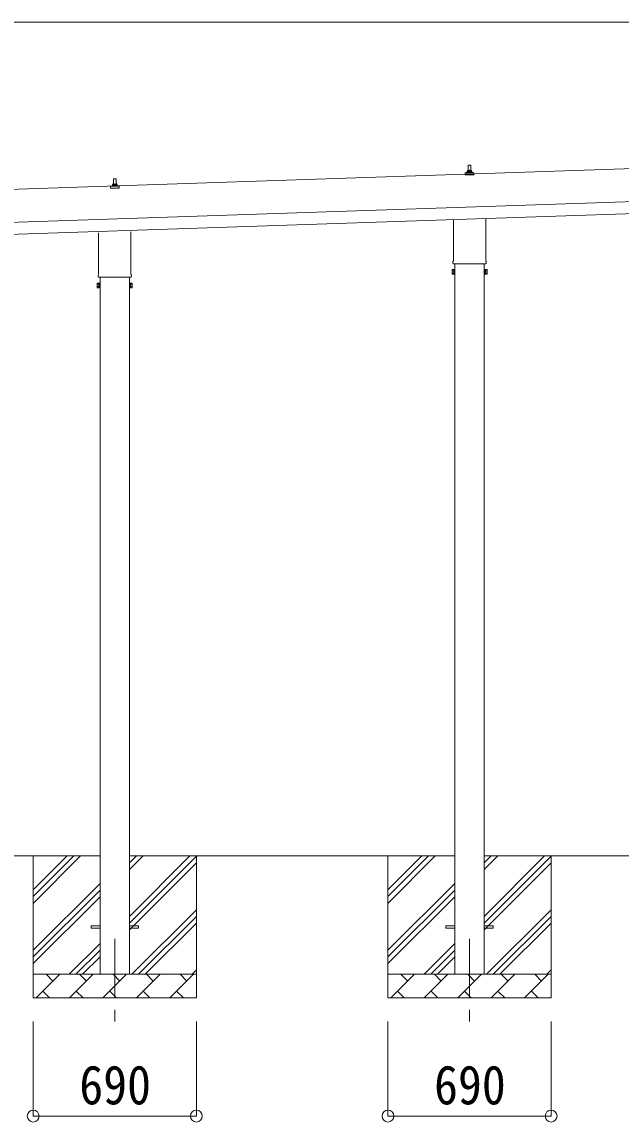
# Model space of a CAD drawing. Units: millimetres at full size, sheet at 1:50. Extents: x -14053 to 14053, y -9700 to 9700.
# Drawn here: x 6844 to 9377, y -6513 to -1865 of the extents above; entities that cross this region are included whole.
import ezdxf
from ezdxf.enums import TextEntityAlignment as Align

# ---------------------------------------------------------------- set-up
doc = ezdxf.new("R2010")
doc.units = ezdxf.units.MM
doc.header["$LTSCALE"] = 50
doc.header["$PDMODE"] = 32
doc.header["$PDSIZE"] = 50
doc.linetypes.add('CHAIN1', pattern=[8, 5, -1, 1, -1])
for name, color, linetype, lineweight in [('0-1_Defpoints', 7, 'CHAIN1', 9), ('0-2_TEXT1', 4, 'Continuous', 9), ('0-3_SHAPE', 7, 'Continuous', 9), ('0-8_TABLE1', 6, 'Continuous', 9)]:
    doc.layers.add(name, color=color, linetype=linetype, lineweight=lineweight)
doc.styles.add('ＭＳ ゴシック', font='')
doc.styles.get('ＭＳ ゴシック').set_extended_font_data('MS Gothic')

msp = doc.modelspace()

# ---------------------------------------------------------------- linework, layer by layer
at = {"layer": '0-1_Defpoints'}
for p, q in [((7236.51, -5738.7), (7236.51, -6087.7)), ((8736.51, -5738.7), (8736.51, -6087.7))]:
    msp.add_line(p, q, dxfattribs=at)
at = {"layer": '0-2_TEXT1'}
for p, q in [((9432.4, -2483.78), (3540.29, -2680.18)), ((8718.26, -2509.94), (8718.26, -2502.22)), ((8754.76, -2509.94), (8718.26, -2509.94)), ((8718.64, -2501.44), (8754.38, -2501.44)), ((8719.02, -2501.25), (8725.75, -2499.62)), ((8726.13, -2499.44), (8746.89, -2499.44)), ((8726.51, -2498.65), (8726.51, -2494.44)), ((8727.51, -2494.44), (8745.51, -2494.44)), ((8730.51, -2494.44), (8731.24, -2470.91)), ((8732.24, -2469.94), (8740.78, -2469.94)), ((8741.78, -2470.91), (8742.51, -2494.44)), ((8746.51, -2498.65), (8746.51, -2494.44)), ((8754, -2501.25), (8747.27, -2499.62)), ((8754.76, -2509.94), (8754.76, -2502.22)), ((7219.02, -2557.92), (7225.75, -2556.29)), ((7226.13, -2556.1), (7246.89, -2556.1)), ((7226.51, -2555.32), (7226.51, -2551.1)), ((7227.51, -2551.1), (7245.51, -2551.1)), ((7230.51, -2551.1), (7231.24, -2527.58)), ((7232.24, -2526.6), (7240.78, -2526.6)), ((7241.78, -2527.58), (7242.51, -2551.1)), ((7246.51, -2555.32), (7246.51, -2551.1)), ((7254, -2557.92), (7247.27, -2556.29)), ((7218.26, -2566.6), (7218.26, -2558.89)), ((7254.76, -2566.6), (7218.26, -2566.6)), ((7218.64, -2558.1), (7254.38, -2558.1)), ((7254.76, -2566.6), (7254.76, -2558.89)), ((3544.95, -2820.11), (9437.07, -2623.7)), ((3546.62, -2870.08), (9438.73, -2673.68)), ((8804.81, -2694.81), (8804.81, -2873.93)), ((8668.21, -2873.93), (8668.21, -2699.36)), ((7168.21, -2930.59), (7168.21, -2756.03)), ((7304.81, -2751.47), (7304.81, -2930.59)), ((8666.51, -2882.7), (8666.51, -2877.2)), ((8806.51, -2877.2), (8806.51, -2882.7)), ((8662.51, -2912.2), (8663.27, -2910.88)), ((8662.51, -2912.2), (8662.51, -2929.2)), ((8669.51, -2910.88), (8663.27, -2910.88)), ((8669.51, -2915.79), (8663.27, -2915.79)), ((8669.51, -2925.61), (8663.27, -2925.61)), ((8804.45, -2886.2), (8668.57, -2886.2)), ((8669.51, -2930.51), (8669.51, -2910.88)), ((8669.51, -2911.5), (8672.01, -2911.5)), ((8672.01, -2910.2), (8674.01, -2910.2)), ((8672.01, -2931.2), (8672.01, -2910.2)), ((8674.01, -2886.2), (8674.01, -5888.7)), ((8674.01, -2910.2), (8674.01, -2931.2)), ((8799.01, -5888.7), (8799.01, -2886.2)), ((8801.01, -2910.2), (8799.01, -2910.2)), ((8801.01, -2931.2), (8801.01, -2910.2)), ((8803.51, -2911.5), (8801.01, -2911.5)), ((8803.51, -2910.88), (8809.75, -2910.88)), ((8803.51, -2930.51), (8803.51, -2910.88)), ((8803.51, -2915.79), (8809.75, -2915.79)), ((8803.51, -2925.61), (8809.75, -2925.61)), ((8810.51, -2912.2), (8809.75, -2910.88)), ((8810.51, -2912.2), (8810.51, -2929.2)), ((7162.51, -2968.87), (7163.27, -2967.55)), ((7162.51, -2968.87), (7162.51, -2985.87)), ((7169.51, -2967.55), (7163.27, -2967.55)), ((7169.51, -2972.46), (7163.27, -2972.46)), ((7166.51, -2939.37), (7166.51, -2933.87)), ((7304.45, -2942.87), (7168.57, -2942.87)), ((7169.51, -2987.18), (7169.51, -2967.55)), ((7169.51, -2968.17), (7172.01, -2968.17)), ((7172.01, -2966.87), (7174.01, -2966.87)), ((7172.01, -2987.87), (7172.01, -2966.87)), ((7174.01, -2942.87), (7174.01, -5888.7)), ((7174.01, -2966.87), (7174.01, -2987.87)), ((7299.01, -5888.7), (7299.01, -2942.87)), ((7301.01, -2966.87), (7299.01, -2966.87)), ((7301.01, -2987.87), (7301.01, -2966.87)), ((7303.51, -2968.17), (7301.01, -2968.17)), ((7303.51, -2967.55), (7309.75, -2967.55)), ((7303.51, -2987.18), (7303.51, -2967.55)), ((7303.51, -2972.46), (7309.75, -2972.46)), ((7306.51, -2933.87), (7306.51, -2939.37)), ((7310.51, -2968.87), (7309.75, -2967.55)), ((7310.51, -2968.87), (7310.51, -2985.87)), ((8662.51, -2929.2), (8663.27, -2930.51)), ((8669.51, -2930.51), (8663.27, -2930.51)), ((8672.01, -2929.9), (8669.51, -2929.9)), ((8674.01, -2931.2), (8672.01, -2931.2)), ((8799.01, -2931.2), (8801.01, -2931.2)), ((8801.01, -2929.9), (8803.51, -2929.9)), ((8803.51, -2930.51), (8809.75, -2930.51)), ((8810.51, -2929.2), (8809.75, -2930.51)), ((7162.51, -2985.87), (7163.27, -2987.18)), ((7169.51, -2982.27), (7163.27, -2982.27)), ((7169.51, -2987.18), (7163.27, -2987.18)), ((7172.01, -2986.57), (7169.51, -2986.57)), ((7174.01, -2987.87), (7172.01, -2987.87)), ((7299.01, -2987.87), (7301.01, -2987.87)), ((7301.01, -2986.57), (7303.51, -2986.57)), ((7303.51, -2982.27), (7309.75, -2982.27)), ((7303.51, -2987.18), (7309.75, -2987.18)), ((7310.51, -2985.87), (7309.75, -2987.18)), ((7136.51, -5693.2), (7136.51, -5684.2)), ((7136.51, -5684.2), (7174.01, -5684.2)), ((7136.51, -5693.2), (7174.01, -5693.2)), ((7299.01, -5684.2), (7336.51, -5684.2)), ((7299.01, -5693.2), (7336.51, -5693.2)), ((7336.51, -5693.2), (7336.51, -5684.2)), ((8636.51, -5693.2), (8636.51, -5684.2)), ((8636.51, -5684.2), (8674.01, -5684.2)), ((8636.51, -5693.2), (8674.01, -5693.2)), ((8799.01, -5684.2), (8836.51, -5684.2)), ((8799.01, -5693.2), (8836.51, -5693.2)), ((8836.51, -5693.2), (8836.51, -5684.2))]:
    msp.add_line(p, q, dxfattribs=at)
for centre, radius, start, end in [((8719.26, -2502.22), 1, 103.62699, 180), ((8725.51, -2498.65), 1, 283.62699, 0), ((8730.6, -2495.07), 4.13, 90, 171.17633), ((8727.51, -2495.44), 1, 90, 180), ((8732.24, -2470.94), 1, 90, 178.60509), ((8739.84, -2494.44), 4.83, 133.60282, 180), ((8733.18, -2494.44), 4.83, 0, 46.39718), ((8740.78, -2470.94), 1, 1.39491, 90), ((8742.42, -2495.07), 4.13, 8.82367, 90), ((8745.51, -2495.44), 1, 0, 90), ((8747.51, -2498.65), 1, 180, 256.37301), ((8753.76, -2502.22), 1, 0, 76.37301), ((7225.51, -2555.32), 1, 283.62699, 0), ((7230.6, -2551.74), 4.13, 90, 171.17633), ((7227.51, -2552.1), 1, 90, 180), ((7232.24, -2527.6), 1, 90, 178.60509), ((7239.84, -2551.1), 4.83, 133.60282, 180), ((7233.18, -2551.1), 4.83, 0, 46.39718), ((7240.78, -2527.6), 1, 1.39491, 90), ((7242.42, -2551.74), 4.13, 8.82367, 90), ((7245.51, -2552.1), 1, 0, 90), ((7247.51, -2555.32), 1, 180, 256.37301), ((7219.26, -2558.89), 1, 103.62699, 180), ((7253.76, -2558.89), 1, 0, 76.37301), ((8670.51, -2877.2), 4, 125.09963, 180), ((8802.51, -2877.2), 4, 0, 54.90037), ((8678.75, -2920.7), 16.24, 162.41205, 197.58795), ((8666.86, -2913.34), 4.34, 145.61575, 214.38425), ((8666.86, -2928.06), 4.34, 145.61575, 214.38425), ((8670.51, -2882.7), 4, 180, 194.47751), ((8670.51, -2882.7), 4, 194.47751, 241.04498), ((8802.51, -2882.7), 4, 298.95502, 345.52249), ((8802.51, -2882.7), 4, 345.52249, 0), ((8794.27, -2920.7), 16.24, 342.41205, 17.58795), ((8806.17, -2913.34), 4.34, 325.61575, 34.38425), ((8806.17, -2928.06), 4.34, 325.61575, 34.38425), ((7166.86, -2970), 4.34, 145.61575, 214.38425), ((7178.75, -2977.37), 16.24, 162.41205, 197.58795), ((7170.51, -2933.87), 4, 125.09963, 180), ((7170.51, -2939.37), 4, 180, 194.47751), ((7170.51, -2939.37), 4, 194.47751, 241.04498), ((7302.51, -2939.37), 4, 298.95502, 345.52249), ((7302.51, -2933.87), 4, 0, 54.90037), ((7302.51, -2939.37), 4, 345.52249, 0), ((7294.27, -2977.37), 16.24, 342.41205, 17.58795), ((7306.17, -2970), 4.34, 325.61575, 34.38425), ((7166.86, -2984.73), 4.34, 145.61575, 214.38425), ((7306.17, -2984.73), 4.34, 325.61575, 34.38425)]:
    msp.add_arc(centre, radius, start, end, dxfattribs=at)
at = {"layer": '0-3_SHAPE'}
for p, q in [((7174.01, -5388.7), (5799.01, -5388.7)), ((6891.51, -5388.7), (6891.51, -5988.7)), ((6891.51, -5532.18), (7034.99, -5388.7)), ((6891.51, -5560.46), (7063.28, -5388.7)), ((6891.51, -5588.75), (7091.56, -5388.7)), ((8674.01, -5388.7), (7299.01, -5388.7)), ((7299.01, -5417.52), (7327.83, -5388.7)), ((7299.01, -5445.81), (7356.12, -5388.7)), ((7299.01, -5643.8), (7554.11, -5388.7)), ((7299.01, -5672.08), (7581.51, -5389.58)), ((7581.51, -5388.7), (7581.51, -5988.7)), ((8391.51, -5388.7), (8391.51, -5988.7)), ((8391.51, -5532.18), (8534.99, -5388.7)), ((8391.51, -5560.46), (8563.28, -5388.7)), ((8391.51, -5588.75), (8591.56, -5388.7)), ((9833.75, -5388.7), (8799.01, -5388.7)), ((8799.01, -5417.52), (8827.83, -5388.7)), ((8799.01, -5445.81), (8856.12, -5388.7)), ((8799.01, -5643.8), (9054.11, -5388.7)), ((8799.01, -5672.08), (9081.51, -5389.58)), ((9081.51, -5388.7), (9081.51, -5988.7)), ((7299.01, -5700.37), (7581.51, -5417.87)), ((8799.01, -5700.37), (9081.51, -5417.87)), ((6891.51, -5786.74), (7174.01, -5504.24)), ((8391.51, -5786.74), (8674.01, -5504.24)), ((6891.51, -5815.02), (7174.01, -5532.52)), ((6891.51, -5843.31), (7174.01, -5560.81)), ((8391.51, -5815.02), (8674.01, -5532.52)), ((8391.51, -5843.31), (8674.01, -5560.81)), ((7308.67, -5888.7), (7581.51, -5615.86)), ((8808.67, -5888.7), (9081.51, -5615.86)), ((7336.95, -5888.7), (7581.51, -5644.14)), ((8836.95, -5888.7), (9081.51, -5644.14)), ((7365.24, -5888.7), (7581.51, -5672.42)), ((8865.24, -5888.7), (9081.51, -5672.42)), ((7044.11, -5888.7), (7174.01, -5758.8)), ((8544.11, -5888.7), (8674.01, -5758.8)), ((7072.39, -5888.7), (7174.01, -5787.08)), ((8572.39, -5888.7), (8674.01, -5787.08)), ((7100.68, -5888.7), (7174.01, -5815.37)), ((8600.68, -5888.7), (8674.01, -5815.37)), ((6891.51, -5888.7), (7581.51, -5888.7)), ((6903.67, -5988.7), (7003.67, -5888.7)), ((6975.11, -5917.25), (6946.56, -5888.7)), ((7045.09, -5988.7), (7145.09, -5888.7)), ((7116.54, -5917.25), (7087.98, -5888.7)), ((7186.51, -5988.7), (7286.51, -5888.7)), ((7257.96, -5917.25), (7229.4, -5888.7)), ((7327.93, -5988.7), (7427.93, -5888.7)), ((7399.38, -5917.25), (7370.82, -5888.7)), ((7469.35, -5988.7), (7569.35, -5888.7)), ((7540.8, -5917.25), (7512.25, -5888.7)), ((7563.23, -5888.7), (7581.51, -5870.41)), ((8391.51, -5888.7), (9081.51, -5888.7)), ((8403.67, -5988.7), (8503.67, -5888.7)), ((8475.11, -5917.25), (8446.56, -5888.7)), ((8545.09, -5988.7), (8645.09, -5888.7)), ((8616.54, -5917.25), (8587.98, -5888.7)), ((8686.51, -5988.7), (8786.51, -5888.7)), ((8757.96, -5917.25), (8729.4, -5888.7)), ((8827.93, -5988.7), (8927.93, -5888.7)), ((8899.38, -5917.25), (8870.82, -5888.7)), ((8969.35, -5988.7), (9069.35, -5888.7)), ((9040.8, -5917.25), (9012.25, -5888.7)), ((9063.23, -5888.7), (9081.51, -5870.41)), ((7581.51, -5988.7), (6891.51, -5988.7)), ((6932.22, -5960.15), (6960.77, -5988.7)), ((7073.64, -5960.15), (7102.2, -5988.7)), ((7215.06, -5960.15), (7243.62, -5988.7)), ((7356.48, -5960.15), (7385.04, -5988.7)), ((7497.91, -5960.15), (7526.46, -5988.7)), ((9081.51, -5988.7), (8391.51, -5988.7)), ((8432.22, -5960.15), (8460.77, -5988.7)), ((8573.64, -5960.15), (8602.2, -5988.7)), ((8715.06, -5960.15), (8743.62, -5988.7)), ((8856.48, -5960.15), (8885.04, -5988.7)), ((8997.91, -5960.15), (9026.46, -5988.7))]:
    msp.add_line(p, q, dxfattribs=at)
at = {"layer": '0-8_TABLE1'}
for p, q in [((3509.51, -1864.58), (9469.51, -1864.58)), ((6891.51, -6487.7), (6891.51, -6087.7)), ((7581.51, -6487.7), (7581.51, -6087.7)), ((8391.51, -6487.7), (8391.51, -6087.7)), ((9081.51, -6487.7), (9081.51, -6087.7)), ((6891.51, -6487.7), (7581.51, -6487.7)), ((8391.51, -6487.7), (9081.51, -6487.7))]:
    msp.add_line(p, q, dxfattribs=at)
for p in [(6891.51, -6487.7), (7581.51, -6487.7), (8391.51, -6487.7), (9081.51, -6487.7)]:
    msp.add_point(p, dxfattribs=at)

# ---------------------------------------------------------------- texts
at = {"layer": '0-8_TABLE1', "color": 7, "style": 'ＭＳ ゴシック', "width": 0.9}
for p in [(7086.51, -6487.7), (8586.51, -6487.7)]:
    msp.add_text('690', height=165, dxfattribs=at).set_placement(p, align=Align.BOTTOM_LEFT)

doc.saveas('drawing.dxf')
